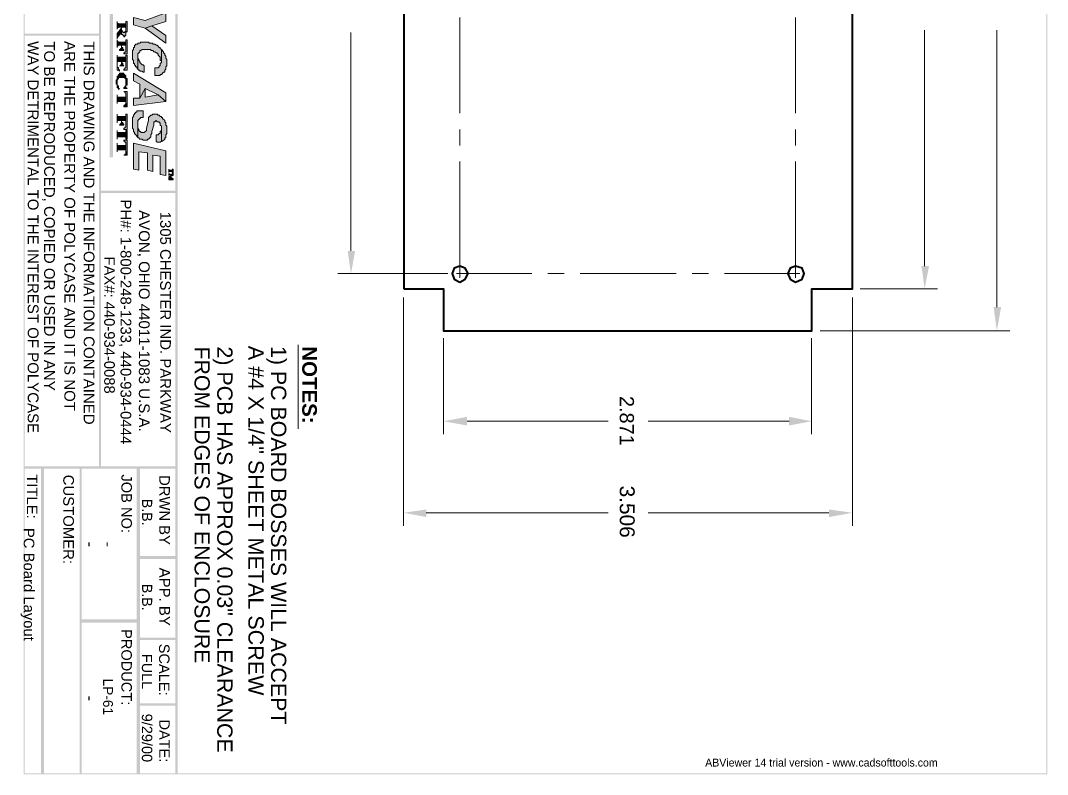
# Model space of a CAD drawing. Header units: millimetres. Extents: x 6 to 208, y 8 to 273.
# Drawn here: x 6.3 to 208.3, y 7.9 to 156.2 of the extents above; entities that cross this region are included whole.
import ezdxf

# ---------------------------------------------------------------- set-up
doc = ezdxf.new("R2010")
doc.units = ezdxf.units.MM
doc.header["$MEASUREMENT"] = 0
doc.layers.get('0').update_dxf_attribs({"linetype": 'CONTINUOUS'})
doc.styles.add('Arial$001', font='arial.ttf', dxfattribs={"height": 2.52})
doc.styles.add('Arial$101', font='arialbd.ttf', dxfattribs={"height": 3.6})

# ---------------------------------------------------------------- blocks, each defined once
blk = doc.blocks.new('ABViewer')
at = {"color": 1, "insert": (0, 0), "char_height": 0.05, "attachment_point": 1}
blk.add_mtext('ABViewer 14 trial version - www.cadsofttools.com', dxfattribs=at)

msp = doc.modelspace()

# ---------------------------------------------------------------- hatches: boundary and pattern name
for points in [[(6.87, 7.92), (7.08, 8.14), (6.87, 272.53)], [(7.08, 8.14), (6.87, 272.53), (7.08, 272.32)], [(208.31, 272.53), (208.1, 272.32), (208.31, 7.92)], [(208.1, 272.32), (208.31, 7.92), (208.1, 8.14)], [(22.11, 192.67), (21.7, 192.67), (22.11, 68.3)], [(21.7, 192.67), (22.11, 68.3), (21.7, 68.3)], [(36.74, 7.92), (37.15, 7.92), (36.74, 192.67)], [(37.15, 7.92), (36.74, 192.67), (37.15, 192.67)], [(24.44, 178.47), (23.81, 178.47), (24.44, 129.31)], [(23.81, 178.47), (24.44, 129.31), (23.81, 129.31)], [(34.82, 156.01), (34.82, 157.71), (30.8, 156.22), (28.46, 156.85), (28.46, 155.38), (30.8, 154.73), (32.07, 155.16)], [(26.99, 155.79), (26.99, 155.59), (25.5, 155.59), (25.29, 155.79), (25.29, 156.01), (25.29, 154.53), (25.29, 154.73), (25.5, 154.95), (26.15, 154.95), (26.15, 153.89), (26.15, 153.67), (26.15, 154.95), (26.99, 154.95), (26.99, 154.53)], [(27.21, 154.53), (27.21, 156.01), (26.99, 156.01), (26.99, 154.1), (26.78, 154.1), (26.78, 153.89), (26.35, 153.89), (26.35, 154.1), (26.15, 154.32), (26.15, 154.95), (26.15, 153.48), (26.35, 153.48), (26.35, 153.26), (26.56, 153.26), (26.56, 153.05), (26.78, 153.05), (26.78, 153.26), (26.99, 153.26), (26.99, 153.89), (27.21, 154.1), (27.21, 154.32)], [(21.91, 153.26), (21.91, 153.67), (6.87, 153.26)], [(21.91, 153.67), (6.87, 153.26), (6.87, 153.67)], [(26.15, 153.89), (26.15, 154.73), (25.29, 153.67), (25.29, 152.61), (25.29, 152.83)], [(34.82, 151.77), (34.82, 153.26), (32.07, 155.16), (30.8, 154.73)], [(26.99, 152.2), (26.99, 151.99), (25.5, 151.99), (25.29, 152.2), (25.29, 152.42), (25.29, 150.93), (25.29, 151.14), (25.5, 151.36), (26.15, 151.36), (26.15, 151.14), (26.15, 151.36), (26.78, 151.36), (26.99, 151.36), (26.99, 151.14)], [(27.21, 149.65), (27.21, 152.42), (26.99, 152.42), (26.99, 150.08), (26.78, 150.08), (26.78, 149.87), (26.56, 149.87), (26.56, 149.65)], [(33.97, 150.5), (33.76, 150.71), (33.76, 150.93), (33.56, 150.93), (33.13, 151.36), (32.92, 151.36), (32.7, 151.56), (32.29, 151.56), (32.29, 151.77), (31.64, 151.77), (31.44, 151.99), (29.95, 151.99), (29.74, 151.77), (29.52, 151.77), (29.32, 151.77), (29.32, 151.56), (28.89, 151.56), (28.89, 151.36), (28.68, 151.36), (28.68, 150.93), (28.46, 150.93), (28.46, 150.5), (28.26, 150.3), (28.26, 148.59), (28.46, 148.38), (28.46, 147.75), (28.68, 147.75), (28.68, 147.53), (28.89, 147.32), (28.89, 147.12), (29.11, 147.12), (29.11, 146.9), (29.32, 146.69), (29.32, 149.65), (29.74, 150.08), (29.74, 150.3), (29.95, 150.3), (30.17, 150.5), (31.86, 150.5), (31.86, 150.3), (32.29, 150.3), (32.5, 150.08), (32.7, 150.08), (32.92, 149.87), (33.13, 149.87), (33.13, 149.65), (33.35, 149.65), (33.35, 149.44), (33.76, 149.02), (33.76, 148.38), (33.97, 148.38), (33.97, 148.18)], [(26.56, 150.3), (26.56, 150.5), (26.35, 150.5), (26.35, 150.93), (26.15, 150.93), (26.15, 151.36), (26.15, 150.71), (25.93, 150.71), (25.93, 150.5), (25.72, 150.5), (25.72, 150.3)], [(35.03, 147.96), (35.03, 148.59), (34.82, 148.81), (34.82, 149.24), (34.62, 149.44), (34.62, 149.65), (34.4, 149.87), (34.4, 150.08), (33.97, 150.5), (33.97, 147.96), (33.76, 147.75), (33.76, 147.32), (33.56, 147.32), (33.56, 147.12), (33.35, 146.9), (33.13, 146.9), (32.7, 146.9), (32.7, 145.41), (33.76, 145.41), (33.76, 145.63), (33.97, 145.63), (34.4, 146.06), (34.62, 146.06), (34.62, 146.47), (34.82, 146.69), (34.82, 147.12), (35.03, 147.32), (35.03, 147.75)], [(25.72, 146.26), (25.72, 146.47), (25.5, 146.69), (25.5, 146.9), (25.29, 147.12), (25.29, 149.44), (25.29, 146.47)], [(26.99, 149.24), (26.99, 149.02), (25.29, 149.02), (25.29, 149.24), (25.29, 147.75), (25.29, 148.18), (26.99, 148.18), (26.99, 147.96), (26.99, 147.53)], [(26.56, 147.32), (26.35, 147.53), (26.35, 147.75), (26.15, 147.96), (26.15, 148.18), (26.15, 147.53), (25.93, 147.53), (25.93, 147.32), (25.72, 147.32)], [(27.21, 146.47), (27.21, 149.44), (26.99, 149.44), (26.99, 146.9), (26.78, 146.9), (26.78, 146.69), (26.56, 146.69), (26.56, 146.47)], [(30.58, 146.06), (30.58, 147.32), (30.38, 147.53), (30.17, 147.53), (29.74, 147.96), (29.74, 148.18), (29.52, 148.38), (29.52, 148.59), (29.32, 148.81), (29.32, 149.24), (29.32, 146.69), (29.52, 146.47), (29.74, 146.47), (29.74, 146.26), (30.17, 146.26), (30.38, 146.06)], [(26.99, 144.79), (26.99, 145.41), (26.78, 145.41), (26.78, 145.63), (26.56, 145.63), (26.56, 145.85), (25.93, 145.85), (25.72, 145.85), (25.72, 145.63), (25.5, 145.63), (25.5, 145.41), (25.29, 145.2), (25.29, 144.14), (25.29, 144.57), (25.5, 144.79), (25.5, 145), (26.78, 145), (26.78, 144.79), (26.99, 144.79), (26.99, 144.14)], [(34.82, 140.33), (34.82, 142.02), (28.46, 145.85), (28.46, 144.36), (29.74, 143.73), (29.74, 140.96), (30.8, 142.88), (33.35, 141.61)], [(25.72, 142.88), (25.5, 142.88), (25.5, 143.3), (25.29, 143.51), (25.29, 145), (25.29, 144.57), (25.09, 144.57), (25.09, 143.94), (25.09, 143.73), (25.29, 143.73), (25.29, 143.08), (25.5, 142.88), (25.5, 142.67)], [(27.21, 142.88), (26.99, 143.08), (26.99, 143.73), (26.99, 143.3), (26.78, 143.3), (26.78, 143.08), (26.56, 143.08), (26.56, 142.88)], [(27.21, 144.14), (27.21, 144.79), (26.99, 144.79), (26.99, 143.08), (26.99, 143.51), (27.21, 143.51)], [(26.99, 140.33), (26.99, 141.18), (25.29, 141.18), (25.29, 141.61), (25.29, 139.9), (25.29, 140.33), (25.5, 140.33)], [(27.21, 139.27), (27.21, 142.24), (26.56, 142.24), (26.78, 142.24), (26.78, 142.02), (26.99, 142.02), (26.99, 140.12)], [(34.82, 140.33), (33.35, 141.61), (30.8, 141.18), (30.8, 142.88), (29.74, 140.96), (28.46, 140.96), (28.46, 139.49)], [(27.21, 139.27), (26.99, 140.12), (26.99, 139.7), (26.78, 139.7), (26.78, 139.49), (26.56, 139.49), (26.56, 139.27)], [(26.99, 137.59), (26.99, 137.37), (25.29, 137.37), (25.29, 137.78), (25.29, 136.1), (25.29, 136.53), (26.15, 136.53), (26.78, 136.53), (26.99, 136.53), (26.99, 136.31)], [(27.21, 134.82), (27.21, 137.78), (26.99, 137.78), (26.99, 135.25), (26.78, 135.25), (26.78, 135.04), (26.56, 135.04), (26.56, 134.82)], [(30.38, 137.16), (30.38, 138.43), (29.11, 138.43), (29.11, 138.21), (28.89, 138.21), (28.89, 138), (28.68, 138), (28.68, 137.78), (28.46, 137.59), (28.46, 137.37), (28.26, 137.16), (28.26, 135.47), (28.26, 135.25), (28.26, 135.04), (28.46, 134.82), (28.46, 134.41), (28.68, 134.19), (28.68, 133.98), (29.11, 133.55), (29.11, 133.35), (29.32, 133.35), (29.32, 136.53), (29.95, 137.16), (30.17, 137.16)], [(35.03, 134.61), (35.03, 135.47), (34.82, 135.67), (34.82, 136.1), (34.62, 136.31), (34.62, 136.53), (34.19, 136.94), (34.19, 137.16), (33.97, 137.16), (33.97, 137.37), (33.76, 137.37), (33.56, 137.59), (33.35, 137.59), (33.13, 137.78), (32.29, 137.78), (32.07, 137.59), (31.86, 137.59), (31.44, 137.16), (31.44, 136.53), (31.01, 135.04), (31.01, 134.61), (30.58, 134.19), (29.95, 134.19), (29.95, 134.41), (29.74, 134.41), (29.52, 134.61), (29.52, 134.82), (29.32, 135.04), (29.32, 135.88), (29.32, 133.13), (29.52, 133.13), (29.74, 132.92), (30.17, 132.92), (30.38, 132.7), (31.23, 132.7), (31.23, 132.92), (31.44, 132.92), (31.86, 133.35), (31.86, 133.76), (32.07, 133.98), (32.07, 134.41), (32.5, 135.67), (32.5, 136.31), (32.7, 136.31), (32.92, 136.53), (33.13, 136.31), (33.56, 136.31), (33.56, 136.1), (33.76, 136.1), (33.76, 135.67), (33.97, 135.47), (33.97, 132.49), (34.19, 132.49), (34.62, 132.92), (34.62, 133.13), (34.82, 133.13), (34.82, 133.76), (35.03, 133.98), (35.03, 134.41)], [(26.56, 135.67), (26.56, 135.88), (26.35, 135.88), (26.35, 136.1), (26.15, 136.31), (26.15, 136.53), (26.15, 136.1), (25.93, 135.88), (25.72, 135.67)], [(27.21, 132.92), (27.21, 134.61), (26.99, 134.61), (26.99, 134.19), (25.29, 134.19), (25.29, 134.61), (25.29, 132.92), (25.29, 133.35), (25.5, 133.35), (26.99, 133.35), (26.99, 132.92)], [(33.97, 132.49), (33.97, 135.04), (33.97, 134.61), (33.76, 134.41), (33.76, 133.98), (33.56, 133.98), (33.35, 133.76), (32.92, 133.76), (32.92, 132.49), (33.13, 132.29), (33.76, 132.29)], [(26.99, 130.8), (26.99, 131.64), (25.29, 131.64), (25.29, 132.07), (25.29, 130.37), (25.29, 130.8), (25.5, 130.8)], [(27.21, 129.74), (27.21, 132.7), (26.56, 132.7), (26.56, 132.49), (26.78, 132.49), (26.78, 132.29), (26.99, 132.29), (26.99, 130.58)], [(34.82, 125.72), (34.82, 130.58), (28.46, 132.07), (28.46, 126.99), (29.52, 126.78), (29.52, 130.37), (31.23, 130.17), (31.23, 126.78), (32.29, 126.56), (32.29, 129.74), (33.76, 129.53), (33.76, 125.93)], [(27.21, 129.74), (26.99, 130.58), (26.99, 129.96), (26.78, 129.96), (26.78, 129.74), (26.56, 129.74)], [(36.31, 126.56), (36.31, 126.78), (35.46, 126.78), (35.46, 126.99), (35.46, 126.35), (35.46, 126.56), (35.68, 126.56)], [(36.09, 125.93), (35.68, 125.93), (35.46, 126.13), (35.46, 125.72), (35.46, 125.93)], [(36.31, 125.72), (36.31, 126.13), (36.31, 125.93), (36.09, 125.93), (35.46, 125.5), (35.68, 125.5)], [(36.31, 124.87), (36.31, 125.07), (35.68, 125.5), (35.46, 125.5), (36.09, 125.07), (36.09, 124.87)], [(36.09, 124.87), (36.09, 125.07), (35.68, 125.07), (35.68, 125.29), (35.46, 125.29), (35.46, 124.87)], [(36.31, 126.13), (36.31, 126.99), (36.09, 126.99), (36.31, 126.78), (36.31, 126.56)], [(36.31, 126.13), (36.31, 126.56), (36.31, 126.35), (36.09, 126.35), (36.09, 126.13)], [(21.91, 122.76), (21.91, 122.33), (36.94, 122.76)], [(21.91, 122.33), (36.94, 122.76), (36.94, 122.33)], [(72.1, 110.89), (70.63, 110.89), (71.26, 106.44)], [(185.01, 107.93), (183.52, 107.93), (184.15, 103.47)], [(199.2, 99.86), (197.72, 99.86), (198.35, 95.21)], [(94.13, 78.27), (94.13, 76.56), (89.48, 77.4)], [(157.48, 78.27), (157.48, 76.56), (161.91, 77.4)], [(36.94, 68.09), (36.94, 68.52), (6.87, 68.09)], [(36.94, 68.52), (6.87, 68.09), (6.87, 68.52)], [(10.26, 7.92), (10.89, 7.92), (10.26, 68.3)], [(10.89, 7.92), (10.26, 68.3), (10.89, 68.3)], [(17.87, 7.92), (18.3, 7.92), (17.87, 68.3)], [(18.3, 7.92), (17.87, 68.3), (18.3, 68.3)], [(29.11, 7.92), (29.74, 7.92), (29.11, 68.3)], [(29.74, 7.92), (29.11, 68.3), (29.74, 68.3)], [(86.09, 60.04), (86.09, 58.55), (81.63, 59.4)], [(165.3, 60.04), (165.3, 58.55), (169.97, 59.4)], [(19.58, 53.59), (19.84, 53.59), (19.84, 52.79), (19.58, 52.79)], [(23.18, 53.59), (23.43, 53.59), (23.43, 52.79), (23.18, 52.79)], [(29.52, 50.92), (29.52, 50.29), (36.94, 50.92)], [(29.52, 50.29), (36.94, 50.92), (36.94, 50.29)], [(18.09, 38.43), (18.09, 37.8), (29.52, 38.43)], [(18.09, 37.8), (29.52, 38.43), (29.52, 37.8)], [(29.52, 34.83), (29.52, 34.4), (36.94, 34.83)], [(29.52, 34.4), (36.94, 34.83), (36.94, 34.4)], [(19.58, 23.3), (19.84, 23.3), (19.84, 22.49), (19.58, 22.49)], [(29.52, 21.91), (29.52, 21.48), (36.94, 21.91)], [(29.52, 21.48), (36.94, 21.91), (36.94, 21.48)], [(208.31, 7.92), (208.1, 8.14), (6.87, 7.92)], [(208.1, 8.14), (6.87, 7.92), (7.08, 8.14)]]:
    msp.add_hatch(color=7).paths.add_polyline_path(points)

# ---------------------------------------------------------------- linework, layer by layer
at = {"color": 7, "linetype": 'CONTINUOUS', "lineweight": 40}
for points in [[(81.65, 103.47), (89.48, 103.47), (89.48, 95.21), (161.93, 95.21), (161.93, 103.47), (169.97, 103.47), (169.97, 220), (161.93, 220), (161.93, 228.04), (89.48, 228.04), (89.48, 220), (81.65, 220)], [(92.66, 104.75), (93.71, 105.38), (94.36, 106.44), (93.71, 107.5), (92.66, 107.93), (91.6, 107.5), (91.18, 106.44), (91.6, 105.38)], [(158.75, 104.75), (160.02, 105.38), (160.44, 106.44), (160.02, 107.5), (158.75, 107.93), (157.69, 107.5), (157.26, 106.44), (157.69, 105.38)]]:
    msp.add_lwpolyline(points, close=True, dxfattribs=at)
at = {"color": 7, "linetype": 'CONTINUOUS', "lineweight": 20}
for points in [[(34.82, 156.01), (34.82, 157.71), (30.8, 156.22), (28.46, 156.85), (28.46, 155.38), (30.8, 154.73), (32.07, 155.16)], [(26.99, 155.79), (26.99, 155.59), (25.5, 155.59), (25.29, 155.79), (25.29, 156.01), (25.29, 154.53), (25.29, 154.73), (25.5, 154.95), (26.15, 154.95), (26.15, 153.89), (26.15, 153.67), (26.15, 154.95), (26.99, 154.95), (26.99, 154.53)], [(27.21, 154.53), (27.21, 156.01), (26.99, 156.01), (26.99, 154.1), (26.78, 154.1), (26.78, 153.89), (26.35, 153.89), (26.35, 154.1), (26.35, 154.1), (26.15, 154.32), (26.15, 154.95), (26.15, 153.48), (26.35, 153.48), (26.35, 153.26), (26.56, 153.26), (26.56, 153.05), (26.78, 153.05), (26.78, 153.26), (26.99, 153.26), (26.99, 153.89), (27.21, 154.1), (27.21, 154.32)], [(26.15, 153.89), (26.15, 154.73), (25.29, 153.67), (25.29, 152.61), (25.29, 152.83)], [(34.82, 151.77), (34.82, 153.26), (32.07, 155.16), (30.8, 154.73)], [(26.99, 152.2), (26.99, 151.99), (25.5, 151.99), (25.29, 152.2), (25.29, 152.42), (25.29, 150.93), (25.29, 151.14), (25.5, 151.36), (26.15, 151.36), (26.15, 151.14), (26.15, 151.36), (26.78, 151.36), (26.99, 151.36), (26.99, 151.14)], [(27.21, 149.65), (27.21, 152.42), (26.99, 152.42), (26.99, 150.08), (26.78, 150.08), (26.78, 149.87), (26.56, 149.87), (26.56, 149.65)], [(33.97, 150.5), (33.76, 150.71), (33.76, 150.93), (33.56, 150.93), (33.13, 151.36), (32.92, 151.36), (32.7, 151.56), (32.29, 151.56), (32.29, 151.77), (31.64, 151.77), (31.44, 151.99), (29.95, 151.99), (29.74, 151.77), (29.52, 151.77), (29.32, 151.77), (29.32, 151.56), (28.89, 151.56), (28.89, 151.36), (28.68, 151.36), (28.68, 150.93), (28.46, 150.93), (28.46, 150.5), (28.26, 150.3), (28.26, 148.59), (28.46, 148.38), (28.46, 147.75), (28.68, 147.75), (28.68, 147.53), (28.89, 147.32), (28.89, 147.12), (29.11, 147.12), (29.11, 146.9), (29.32, 146.69), (29.32, 149.65), (29.74, 150.08), (29.74, 150.3), (29.95, 150.3), (30.17, 150.5), (31.86, 150.5), (31.86, 150.3), (32.29, 150.3), (32.5, 150.08), (32.7, 150.08), (32.92, 149.87), (33.13, 149.87), (33.13, 149.65), (33.35, 149.65), (33.35, 149.44), (33.76, 149.02), (33.76, 148.38), (33.97, 148.38), (33.97, 148.18)], [(26.56, 150.3), (26.56, 150.5), (26.35, 150.5), (26.35, 150.93), (26.15, 150.93), (26.15, 151.36), (26.15, 150.71), (25.93, 150.71), (25.93, 150.5), (25.72, 150.5), (25.72, 150.3)], [(35.03, 147.96), (35.03, 148.59), (34.82, 148.81), (34.82, 149.24), (34.62, 149.44), (34.62, 149.65), (34.4, 149.87), (34.4, 150.08), (33.97, 150.5), (33.97, 147.96), (33.76, 147.75), (33.76, 147.32), (33.56, 147.32), (33.56, 147.12), (33.35, 146.9), (33.13, 146.9), (33.13, 146.9), (32.7, 146.9), (32.7, 145.41), (33.76, 145.41), (33.76, 145.63), (33.97, 145.63), (34.4, 146.06), (34.62, 146.06), (34.62, 146.47), (34.82, 146.69), (34.82, 147.12), (35.03, 147.32), (35.03, 147.75)], [(25.72, 146.26), (25.72, 146.47), (25.5, 146.69), (25.5, 146.9), (25.29, 147.12), (25.29, 149.44), (25.29, 146.47)], [(26.99, 149.24), (26.99, 149.02), (25.29, 149.02), (25.29, 149.24), (25.29, 147.75), (25.29, 148.18), (26.99, 148.18), (26.99, 148.18), (26.99, 147.96), (26.99, 147.53)], [(26.56, 147.32), (26.35, 147.53), (26.35, 147.75), (26.15, 147.96), (26.15, 148.18), (26.15, 147.53), (25.93, 147.53), (25.93, 147.32), (25.72, 147.32)], [(27.21, 146.47), (27.21, 149.44), (26.99, 149.44), (26.99, 146.9), (26.78, 146.9), (26.78, 146.69), (26.56, 146.69), (26.56, 146.47)], [(30.58, 146.06), (30.58, 147.32), (30.38, 147.53), (30.17, 147.53), (29.74, 147.96), (29.74, 148.18), (29.52, 148.38), (29.52, 148.59), (29.32, 148.81), (29.32, 149.24), (29.32, 146.69), (29.52, 146.47), (29.74, 146.47), (29.74, 146.26), (30.17, 146.26), (30.38, 146.06)], [(26.99, 144.79), (26.99, 145.41), (26.78, 145.41), (26.78, 145.63), (26.56, 145.63), (26.56, 145.85), (25.93, 145.85), (25.93, 145.85), (25.72, 145.85), (25.72, 145.63), (25.5, 145.63), (25.5, 145.41), (25.29, 145.2), (25.29, 144.14), (25.29, 144.57), (25.5, 144.79), (25.5, 145), (26.78, 145), (26.78, 144.79), (26.99, 144.79), (26.99, 144.14)], [(34.82, 140.33), (34.82, 142.02), (28.46, 145.85), (28.46, 144.36), (29.74, 143.73), (29.74, 140.96), (30.8, 142.88), (33.35, 141.61)], [(25.72, 142.88), (25.5, 142.88), (25.5, 143.3), (25.29, 143.51), (25.29, 145), (25.29, 144.57), (25.09, 144.57), (25.09, 143.94), (25.09, 143.94), (25.09, 143.73), (25.29, 143.73), (25.29, 143.08), (25.5, 142.88), (25.5, 142.67)], [(27.21, 142.88), (26.99, 143.08), (26.99, 143.73), (26.99, 143.3), (26.78, 143.3), (26.78, 143.08), (26.56, 143.08), (26.56, 142.88)], [(27.21, 144.14), (27.21, 144.79), (26.99, 144.79), (26.99, 143.08), (26.99, 143.51), (27.21, 143.51)], [(26.99, 140.33), (26.99, 141.18), (25.29, 141.18), (25.29, 141.61), (25.29, 139.9), (25.29, 140.33), (25.5, 140.33)], [(27.21, 139.27), (27.21, 142.24), (26.56, 142.24), (26.78, 142.24), (26.78, 142.02), (26.99, 142.02), (26.99, 140.12)], [(34.82, 140.33), (33.35, 141.61), (30.8, 141.18), (30.8, 142.88), (29.74, 140.96), (28.46, 140.96), (28.46, 139.49)], [(27.21, 139.27), (26.99, 140.12), (26.99, 139.7), (26.78, 139.7), (26.78, 139.49), (26.56, 139.49), (26.56, 139.27)], [(26.99, 137.59), (26.99, 137.37), (25.29, 137.37), (25.29, 137.78), (25.29, 136.1), (25.29, 136.53), (26.15, 136.53), (26.78, 136.53), (26.99, 136.53), (26.99, 136.31)], [(27.21, 134.82), (27.21, 137.78), (26.99, 137.78), (26.99, 135.25), (26.78, 135.25), (26.78, 135.04), (26.56, 135.04), (26.56, 134.82)], [(30.38, 137.16), (30.38, 138.43), (29.11, 138.43), (29.11, 138.21), (28.89, 138.21), (28.89, 138), (28.68, 138), (28.68, 137.78), (28.46, 137.59), (28.46, 137.37), (28.26, 137.16), (28.26, 135.47), (28.26, 135.25), (28.26, 135.04), (28.46, 134.82), (28.46, 134.41), (28.68, 134.19), (28.68, 133.98), (29.11, 133.55), (29.11, 133.35), (29.32, 133.35), (29.32, 136.53), (29.95, 137.16), (30.17, 137.16)], [(35.03, 134.61), (35.03, 135.47), (34.82, 135.67), (34.82, 136.1), (34.62, 136.31), (34.62, 136.53), (34.19, 136.94), (34.19, 137.16), (33.97, 137.16), (33.97, 137.37), (33.76, 137.37), (33.56, 137.59), (33.35, 137.59), (33.13, 137.78), (32.29, 137.78), (32.29, 137.78), (32.07, 137.59), (31.86, 137.59), (31.44, 137.16), (31.44, 136.53), (31.01, 135.04), (31.01, 134.61), (30.58, 134.19), (29.95, 134.19), (29.95, 134.41), (29.74, 134.41), (29.52, 134.61), (29.52, 134.82), (29.32, 135.04), (29.32, 135.88), (29.32, 133.13), (29.52, 133.13), (29.74, 132.92), (30.17, 132.92), (30.38, 132.7), (31.23, 132.7), (31.23, 132.92), (31.44, 132.92), (31.86, 133.35), (31.86, 133.76), (32.07, 133.98), (32.07, 134.41), (32.5, 135.67), (32.5, 136.31), (32.7, 136.31), (32.92, 136.53), (33.13, 136.31), (33.56, 136.31), (33.56, 136.1), (33.76, 136.1), (33.76, 135.67), (33.97, 135.47), (33.97, 132.49), (34.19, 132.49), (34.62, 132.92), (34.62, 133.13), (34.82, 133.13), (34.82, 133.76), (35.03, 133.98), (35.03, 134.41)], [(26.56, 135.67), (26.56, 135.88), (26.35, 135.88), (26.35, 136.1), (26.15, 136.31), (26.15, 136.53), (26.15, 136.1), (25.93, 135.88), (25.72, 135.67)], [(27.21, 132.92), (27.21, 134.61), (26.99, 134.61), (26.99, 134.19), (25.29, 134.19), (25.29, 134.61), (25.29, 132.92), (25.29, 133.35), (25.5, 133.35), (26.99, 133.35), (26.99, 132.92)], [(33.97, 132.49), (33.97, 135.04), (33.97, 134.61), (33.76, 134.41), (33.76, 133.98), (33.56, 133.98), (33.35, 133.76), (32.92, 133.76), (32.92, 132.49), (33.13, 132.29), (33.76, 132.29)], [(26.99, 130.8), (26.99, 131.64), (25.29, 131.64), (25.29, 132.07), (25.29, 130.37), (25.29, 130.8), (25.5, 130.8)], [(27.21, 129.74), (27.21, 132.7), (26.56, 132.7), (26.56, 132.49), (26.78, 132.49), (26.78, 132.29), (26.99, 132.29), (26.99, 130.58)], [(34.82, 125.72), (34.82, 130.58), (28.46, 132.07), (28.46, 126.99), (29.52, 126.78), (29.52, 130.37), (31.23, 130.17), (31.23, 126.78), (32.29, 126.56), (32.29, 129.74), (33.76, 129.53), (33.76, 125.93)], [(27.21, 129.74), (26.99, 130.58), (26.99, 129.96), (26.78, 129.96), (26.78, 129.74), (26.56, 129.74)], [(36.31, 126.56), (36.31, 126.78), (35.46, 126.78), (35.46, 126.99), (35.46, 126.35), (35.46, 126.56), (35.68, 126.56)], [(36.09, 125.93), (35.68, 125.93), (35.46, 126.13), (35.46, 125.72), (35.46, 125.93)], [(36.31, 125.72), (36.31, 126.13), (36.31, 125.93), (36.09, 125.93), (35.46, 125.5), (35.68, 125.5)], [(36.31, 124.87), (36.31, 125.07), (35.68, 125.5), (35.46, 125.5), (36.09, 125.07), (36.09, 124.87)], [(36.09, 124.87), (36.09, 125.07), (35.68, 125.07), (35.68, 125.29), (35.46, 125.29), (35.46, 124.87)], [(36.31, 126.13), (36.31, 126.99), (36.09, 126.99), (36.31, 126.78), (36.31, 126.56)], [(36.31, 126.13), (36.31, 126.56), (36.31, 126.35), (36.09, 126.35), (36.09, 126.13)]]:
    msp.add_lwpolyline(points, close=True, dxfattribs=at)
for points in [[(92.66, 156.85), (92.66, 138)], [(158.73, 138), (158.73, 156.85)], [(71.26, 110.89), (71.26, 153.89)], [(184.15, 107.93), (184.15, 154.32)], [(198.35, 99.86), (198.35, 154.32)], [(92.66, 134.82), (92.66, 131.64)], [(158.73, 131.64), (158.73, 134.82)], [(92.66, 128.47), (92.66, 105.59), (92.66, 105.59)], [(158.73, 105.59), (158.73, 128.47)], [(90.32, 106.44), (68.71, 106.44)], [(92.01, 106.44), (93.5, 106.44)], [(92.01, 106.44), (106.84, 106.44)], [(92.66, 107.06), (92.66, 105.59)], [(110.01, 106.44), (113.19, 106.44)], [(116.37, 106.44), (135.23, 106.44)], [(138.41, 106.44), (141.59, 106.44)], [(144.77, 106.44), (159.59, 106.44), (159.59, 106.44)], [(158.1, 106.44), (159.59, 106.44)], [(158.73, 107.06), (158.73, 105.59)], [(171.44, 103.47), (186.7, 103.47)], [(81.63, 101.77), (81.63, 56.86)], [(169.97, 101.77), (169.97, 56.86)], [(163.62, 95.21), (200.9, 95.21)], [(89.48, 93.72), (89.48, 74.87)], [(161.91, 93.72), (161.91, 74.87)], [(60.88, 92.45), (60.88, 75.93), (60.88, 75.93)], [(94.13, 77.4), (121.88, 77.4)], [(157.48, 77.4), (129.72, 77.4)], [(86.09, 59.4), (121.88, 59.4)], [(165.3, 59.4), (129.72, 59.4)]]:
    msp.add_lwpolyline(points, dxfattribs=at)

# ---------------------------------------------------------------- block references
at = {"xscale": 31.0833790385569, "yscale": 31.0833790385569}
msp.add_blockref('ABViewer', (140.97, 11.03), dxfattribs=at)

# ---------------------------------------------------------------- texts
at = {"color": 7}
for s, height, style, p in [('WAY DETRIMENTAL TO THE INTEREST OF POLYCASE', 2.1137, 'Arial$001', (7.68, 152.17)), ('TO BE REPRODUCED, COPIED OR USED IN ANY', 2.1186, 'Arial$001', (10.89, 152.13)), ('ARE THE PROPERTY OF POLYCASE AND IT IS NOT', 2.1169, 'Arial$001', (14.88, 152.2)), ('THIS DRAWING AND THE INFORMATION CONTAINED', 2.1169, 'Arial$001', (18.68, 152.13)), ('PH#: 1-800-248-1233, 440-934-0444', 2.1022, 'Arial$001', (25.93, 121.03)), ('AVON, OHIO 44011-1083 U.S.A.', 2.1181, 'Arial$001', (29.54, 118.93)), ('1305 CHESTER IND. PARKWAY', 2.0991, 'Arial$001', (33.73, 118.62)), ('FAX#: 440-934-0088', 2.0808, 'Arial$001', (22.72, 109.8)), ('FROM EDGES OF ENCLOSURE', 2.9967, 'Arial$001', (40.49, 92.1)), ('2) PCB HAS APPROX 0.03" CLEARANCE', 3.0158, 'Arial$001', (44.95, 92.12)), ('A #4 X 1/4" SHEET METAL SCREW', 3.0308, 'Arial$001', (51.09, 92.25)), ('1) PC BOARD BOSSES WILL ACCEPT', 3.0059, 'Arial$001', (55.54, 92.2)), ('NOTES:', 2.881, 'Arial$101', (61.68, 92.14)), ('2.871', 2.796, 'Arial$001', (124.16, 82.37)), ('TITLE:', 2.087, 'Arial$001', (7.5, 66.96)), ('CUSTOMER:', 2.097, 'Arial$001', (14.66, 66.88)), ('JOB NO:', 2.063, 'Arial$001', (26.1, 66.94)), ('DRWN BY', 2.078, 'Arial$001', (33.56, 66.79)), ('3.506', 2.931, 'Arial$001', (124.16, 64.73)), ('B.B.', 1.993, 'Arial$001', (30.17, 62.14)), ('PC Board Layout', 2.0885, 'Arial$001', (6.88, 56.42)), ('APP. BY', 2.107, 'Arial$001', (33.56, 48.6)), ('B.B.', 1.993, 'Arial$001', (30.17, 45.41)), ('PRODUCT:', 2.054, 'Arial$001', (26.1, 36.51)), ('SCALE:', 2.051, 'Arial$001', (33.51, 33.63)), ('FULL', 2.019, 'Arial$001', (30.13, 31.62)), ('LP-61', 1.921, 'Arial$001', (22.51, 26.77)), ('9/29/00', 2.043, 'Arial$001', (30.13, 19.87)), ('DATE:', 2.04, 'Arial$001', (33.56, 18.71))]:
    msp.add_text(s, height=height, rotation=270, dxfattribs=dict(at, style=style)).set_placement(p)

doc.saveas('drawing.dxf')
